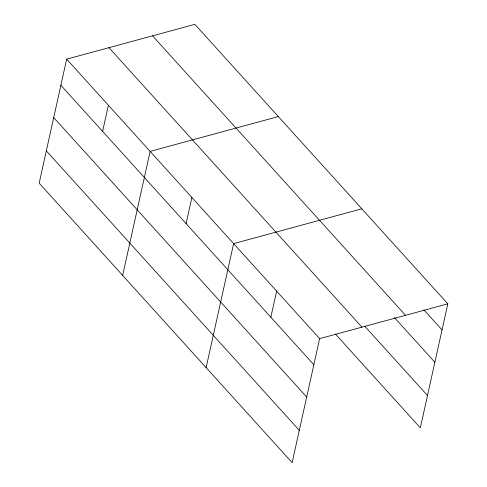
<?xml version="1.0" encoding="UTF-8"?>
<svg xmlns="http://www.w3.org/2000/svg" width="487" height="487" viewBox="0 0 487 487"><rect width="100%" height="100%" fill="white"/><g stroke="black" fill="none" stroke-linecap="round" stroke-linejoin="round"><path stroke-width="0.73" d="M66.664 59.158L39.173 183.173L292.139 462.65L319.63 338.635L66.664 59.158L194.861 24.35L447.827 303.827L420.336 427.842L335.342 333.936M102.617 131.374L108.406 105.271M122.651 275.399L150.142 151.384L278.339 116.576M186.095 223.606L191.884 197.497M206.129 367.63L233.62 243.616L361.823 208.807M270.839 317.226L276.628 291.123M319.63 338.635L447.827 303.827M423.83 309.811L442.044 329.93M152.559 35.837L405.525 315.314M394.403 317.524L434.879 362.243M364.763 326.223L427.501 395.529M108.972 47.671L361.938 327.148M60.875 85.262L313.841 364.739M53.716 117.574L306.682 397.051M46.332 150.86L299.298 430.338"/></g></svg>
